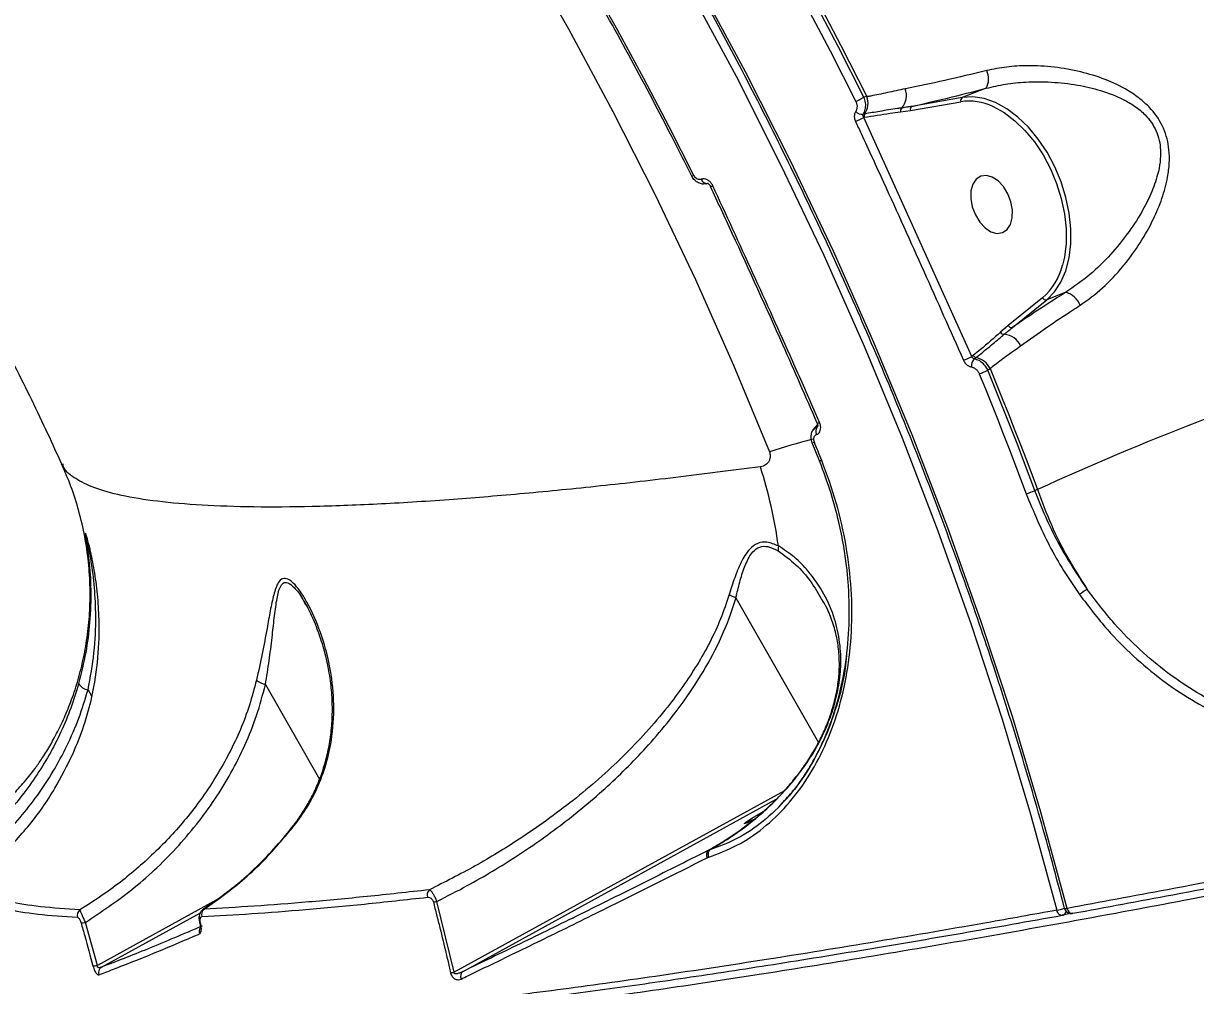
# Model space of a CAD drawing. Header units: millimetres. Extents: x -6028 to 5958, y -6064 to 4137.
# Drawn here: x 386 to 560.1, y 381.1 to 524 of the extents above; entities that cross this region are included whole.
import ezdxf

# ---------------------------------------------------------------- set-up
doc = ezdxf.new("R2010")
doc.units = ezdxf.units.MM
for name, color, linetype in [('DIKOM_ОБЪЕКТ', 7, 'Continuous'), ('DIKOM_РАЗМЕР_ЗОНА', 7, 'Continuous'), ('DIKOM_РАЗМЕР_ОБЪЕКТА', 7, 'Continuous')]:
    doc.layers.add(name, color=color, linetype=linetype)
doc.styles.add('style1', font='arial.ttf', dxfattribs={"width": 0.8})
doc.dimstyles.new('1-50', dxfattribs={"dimtxt": 300, "dimasz": 200, "dimexe": 100, "dimexo": 0, "dimgap": 100, "dimtad": 1, "dimtxsty": 'style1', "dimcen": 200, "dimclrd": 7, "dimclre": 7, "dimclrt": 7, "dimadec": 1, "dimazin": 2, "dimtfac": 1, "dimtmove": 0, "dimatfit": 2, "dimfxl": 0, "dimlwd": 25, "dimlwe": 18, "dimarcsym": 0})

# ---------------------------------------------------------------- blocks, each defined once
blk = doc.blocks.new('*D9')
at = {"layer": 'Defpoints', "color": 0, "transparency": 16777216}
for p in [(-6027.56, 1459.58), (4556.58, 1382.7), (4556.58, -5964.37)]:
    blk.add_point(p, dxfattribs=at)
at = {"layer": 'DIKOM_РАЗМЕР_ЗОНА', "color": 7, "lineweight": 18, "transparency": 16777216}
for p, q in [((-6027.56, 1459.58), (-6027.56, -6064.37)), ((4556.58, 1382.7), (4556.58, -6064.37))]:
    blk.add_line(p, q, dxfattribs=at)
at = {"layer": 'DIKOM_РАЗМЕР_ЗОНА', "color": 7, "lineweight": 25, "transparency": 16777216}
blk.add_line((-5827.56, -5964.37), (4356.58, -5964.37), dxfattribs=at)
at = {"layer": 'DIKOM_РАЗМЕР_ЗОНА', "color": 7, "transparency": 16777216}
for points in [[(-5827.56, -5931.03), (-5827.56, -5997.7), (-6027.56, -5964.37)], [(4356.58, -5931.03), (4356.58, -5997.7), (4556.58, -5964.37)]]:
    blk.add_solid(points, dxfattribs=at)
at = {"layer": 'DIKOM_РАЗМЕР_ЗОНА', "color": 7, "transparency": 16777216, "insert": (157.08, -5711.2), "char_height": 300, "attachment_point": 5, "style": 'style1'}
blk.add_mtext('10600', dxfattribs=at)
blk = doc.blocks.new('*D11')
at = {"layer": 'Defpoints', "color": 0, "transparency": 16777216}
for p in [(259.43, 2965.58), (1920.55, -3002.33), (4022.59, -3002.33)]:
    blk.add_point(p, dxfattribs=at)
at = {"layer": 'DIKOM_РАЗМЕР_ОБЪЕКТА', "color": 7, "lineweight": 18, "transparency": 16777216}
for p, q in [((259.43, 2965.58), (4122.59, 2965.58)), ((1920.55, -3002.33), (4122.59, -3002.33))]:
    blk.add_line(p, q, dxfattribs=at)
at = {"layer": 'DIKOM_РАЗМЕР_ОБЪЕКТА', "color": 7, "lineweight": 25, "transparency": 16777216}
blk.add_line((4022.59, 2765.58), (4022.59, -2802.33), dxfattribs=at)
at = {"layer": 'DIKOM_РАЗМЕР_ОБЪЕКТА', "color": 7, "transparency": 16777216}
for points in [[(3989.25, 2765.58), (4055.92, 2765.58), (4022.59, 2965.58)], [(3989.25, -2802.33), (4055.92, -2802.33), (4022.59, -3002.33)]]:
    blk.add_solid(points, dxfattribs=at)
at = {"layer": 'DIKOM_РАЗМЕР_ОБЪЕКТА', "color": 7, "transparency": 16777216, "insert": (3769.41, -24.42), "char_height": 300, "attachment_point": 5, "rotation": 90, "style": 'style1'}
blk.add_mtext('6000', dxfattribs=at)
blk = doc.blocks.new('*D12')
at = {"layer": 'Defpoints', "color": 0, "transparency": 16777216}
for p in [(3056.58, 1987.9), (-4027.97, 676.5), (3056.58, -3714.77)]:
    blk.add_point(p, dxfattribs=at)
at = {"layer": 'DIKOM_РАЗМЕР_ОБЪЕКТА', "color": 7, "lineweight": 18, "transparency": 16777216}
for p, q in [((3056.58, 1987.9), (3056.58, -3814.77)), ((-4027.97, 676.5), (-4027.97, -3814.77))]:
    blk.add_line(p, q, dxfattribs=at)
at = {"layer": 'DIKOM_РАЗМЕР_ОБЪЕКТА', "color": 7, "lineweight": 25, "transparency": 16777216}
blk.add_line((-3827.97, -3714.77), (2856.58, -3714.77), dxfattribs=at)
at = {"layer": 'DIKOM_РАЗМЕР_ОБЪЕКТА', "color": 7, "transparency": 16777216}
for points in [[(-3827.97, -3681.44), (-3827.97, -3748.11), (-4027.97, -3714.77)], [(2856.58, -3681.44), (2856.58, -3748.11), (3056.58, -3714.77)]]:
    blk.add_solid(points, dxfattribs=at)
at = {"layer": 'DIKOM_РАЗМЕР_ОБЪЕКТА', "color": 7, "transparency": 16777216, "insert": (20, -3461.6), "char_height": 300, "attachment_point": 5, "style": 'style1'}
blk.add_mtext('7100', dxfattribs=at)

msp = doc.modelspace()

# ---------------------------------------------------------------- linework, layer by layer
at = {"layer": 'DIKOM_ОБЪЕКТ', "color": 7, "linetype": 'Continuous', "lineweight": 15}
for p, q in [((529.011, 514.412), (525.45, 513.019)), ((511.275, 513.158), (510.845, 513.081)), ((517.744, 511.101), (525.233, 512.401)), ((525.45, 513.019), (517.961, 511.719)), ((510.976, 510.591), (510.722, 510.547)), ((516.288, 510.892), (517.744, 511.101)), ((510.829, 510.079), (510.909, 510.093)), ((526.889, 474.544), (510.829, 510.079)), ((485.265, 501.347), (485.264, 501.349)), ((486.69, 500.883), (486.671, 500.875)), ((487.68, 500.258), (487.296, 500.179)), ((487.562, 500.261), (487.581, 500.269)), ((487.581, 500.269), (487.607, 500.275)), ((488.052, 499.828), (488.05, 499.83)), ((540.841, 484.1), (537.987, 482.984)), ((537.389, 483.276), (532.288, 479.136)), ((532.885, 478.844), (537.987, 482.984)), ((532.288, 479.136), (531.14, 478.15)), ((527.074, 474.694), (526.889, 474.544)), ((529.248, 472.489), (529.587, 472.763)), ((503.357, 463.716), (503.994, 464.44)), ((503.892, 464.082), (503.961, 464.166)), ((503.911, 464.089), (503.892, 464.082)), ((503.982, 464.155), (503.911, 464.089)), ((503.936, 464.634), (503.935, 464.635)), ((504.233, 459.034), (503.147, 461.726)), ((503.795, 462.937), (503.814, 462.944)), ((536.62, 454.774), (536.231, 454.625)), ((427.529, 438.341), (427.893, 437.666)), ((491.825, 438.699), (504.101, 417.198)), ((504.553, 438.412), (504.658, 438.24)), ((395.574, 425.02), (396.137, 424.033)), ((421.923, 425.805), (429.962, 411.724)), ((499.445, 410.413), (500.315, 411.433)), ((499.029, 410.011), (449.963, 383.031)), ((499.445, 410.413), (499.421, 410.444)), ((451.283, 383.158), (497.819, 408.748)), ((498.197, 407.586), (498.815, 408.292)), ((487.768, 401.176), (487.739, 401.16)), ((488.222, 401.437), (487.768, 401.176)), ((487.96, 401.221), (487.768, 401.176)), ((487.538, 400.03), (487.567, 400.045)), ((487.567, 400.045), (487.788, 400.138)), ((414.747, 393.835), (396.953, 384.05)), ((412.7, 392.434), (415.171, 394.125)), ((412.814, 392.424), (415.196, 394.083)), ((449.963, 383.031), (447.397, 393.552)), ((397.591, 383.804), (412.276, 391.878)), ((412.814, 392.424), (412.727, 392.394)), ((396.953, 384.05), (395.184, 390.444)), ((412.205, 390.29), (412.204, 390.294)), ((541.823, 391.796), (540.281, 391.515)), ((541.791, 391.771), (541.859, 391.79))]:
    msp.add_line(p, q, dxfattribs=at)
at = {"layer": 'DIKOM_ОБЪЕКТ', "color": 7, "linetype": 'Continuous', "lineweight": 15, "flags": 128}
for points in [[(541.027, 392.531), (537.14, 406.826), (532.89, 421.022), (528.279, 435.11), (523.312, 449.08), (517.99, 462.925), (512.318, 476.634), (506.298, 490.199), (499.936, 503.611), (493.235, 516.86), (486.2, 529.939), (478.835, 542.839), (471.145, 555.551), (463.135, 568.066), (454.81, 580.378), (446.176, 592.477), (437.239, 604.356), (428.004, 616.007), (418.477, 627.423), (408.665, 638.595), (398.574, 649.517), (388.211, 660.181)], [(387.125, 659.095), (397.457, 648.463), (407.518, 637.574), (417.3, 626.435), (426.798, 615.054), (436.005, 603.438), (444.916, 591.595), (453.524, 579.532), (461.823, 567.257), (469.809, 554.779), (477.476, 542.105), (484.819, 529.245), (491.833, 516.205), (498.514, 502.995), (504.857, 489.624), (510.858, 476.1), (516.514, 462.432), (521.819, 448.629), (526.772, 434.7), (531.369, 420.655), (535.606, 406.502), (539.481, 392.25)], [(421.027, 593.088), (429.401, 581.934), (437.493, 570.576), (445.296, 559.02), (452.807, 547.275), (460.02, 535.347), (466.93, 523.244), (473.533, 510.974), (479.825, 498.545), (485.802, 485.966), (491.459, 473.243), (496.794, 460.386)], [(510.845, 513.081), (507.016, 520.625), (503.08, 528.116), (499.04, 535.552), (494.895, 542.931), (490.647, 550.253), (486.296, 557.514), (481.843, 564.715), (477.289, 571.853)], [(477.55, 572.226), (482.129, 565.053), (486.605, 557.816), (490.979, 550.519), (495.249, 543.161), (499.414, 535.744), (503.475, 528.27), (507.429, 520.741), (511.275, 513.158)], [(476.136, 571.1), (480.68, 563.978), (485.123, 556.793), (489.465, 549.547), (493.703, 542.243), (497.839, 534.88), (501.871, 527.461), (505.797, 519.986), (509.618, 512.459)], [(485.58, 501.46), (481.916, 508.688), (478.15, 515.864), (474.281, 522.987), (470.312, 530.054), (466.242, 537.066), (462.073, 544.021), (457.806, 550.916), (453.441, 557.75)], [(537.987, 482.984), (539.132, 484.139), (540.081, 485.583), (540.814, 487.283), (541.313, 489.202), (541.568, 491.299), (541.573, 493.526), (541.329, 495.836), (540.84, 498.178), (540.118, 500.501), (539.178, 502.753), (538.04, 504.886), (536.731, 506.853), (535.277, 508.61), (533.712, 510.119), (532.069, 511.348), (530.385, 512.269), (528.696, 512.862), (527.039, 513.113), (525.45, 513.019)], [(530.012, 511.676), (530.018, 511.674), (531.651, 510.781), (533.244, 509.59), (534.762, 508.126), (536.171, 506.422), (537.441, 504.515), (538.544, 502.447), (539.456, 500.263), (540.156, 498.011), (540.63, 495.739), (540.867, 493.499), (540.862, 491.339), (540.614, 489.306), (540.344, 488.137)], [(527.389, 495.585), (528.041, 494.515), (528.837, 493.659), (529.71, 493.086), (530.592, 492.842), (531.411, 492.947), (532.1, 493.393), (532.603, 494.143), (532.88, 495.137), (532.908, 496.295), (532.685, 497.521), (532.229, 498.718), (531.577, 499.788), (530.782, 500.644), (529.908, 501.218), (529.026, 501.462), (528.207, 501.357), (527.518, 500.911), (527.015, 500.16), (526.738, 499.166), (526.71, 498.009), (526.933, 496.782), (527.389, 495.585)], [(527.98, 471.958), (528.882, 469.742), (529.775, 467.522), (530.66, 465.299), (531.535, 463.072), (532.402, 460.842), (533.259, 458.609), (534.108, 456.373), (534.948, 454.133)], [(536.231, 454.625), (535.39, 456.869), (534.539, 459.111), (533.68, 461.349), (532.811, 463.584), (531.934, 465.816), (531.047, 468.044), (530.152, 470.268), (529.248, 472.489)], [(529.587, 472.763), (530.497, 470.526), (531.399, 468.286), (532.292, 466.043), (533.176, 463.796), (534.05, 461.546), (534.916, 459.292), (535.772, 457.035), (536.62, 454.774)], [(504.565, 459.111), (504.43, 459.448), (504.294, 459.785), (504.159, 460.122), (504.023, 460.459), (503.887, 460.795), (503.751, 461.132), (503.615, 461.469), (503.478, 461.805)], [(426.513, 405.215), (426.435, 405.286), (426.428, 405.298)], [(415.196, 394.083), (415.164, 394.133), (415.164, 394.133)], [(540.248, 391.49), (540.197, 391.485), (540.073, 391.498), (539.948, 391.548), (539.829, 391.634), (539.718, 391.752), (539.621, 391.898), (539.541, 392.067), (539.481, 392.25)], [(541.027, 392.531), (541.086, 392.348), (541.166, 392.179), (541.263, 392.033), (541.373, 391.915), (541.492, 391.829), (541.616, 391.778), (541.74, 391.765), (541.791, 391.771)], [(412.3, 390.247), (412.224, 390.268), (412.205, 390.29)]]:
    msp.add_lwpolyline(points, dxfattribs=at)
at = {"layer": 'DIKOM_ОБЪЕКТ', "color": 7, "linetype": 'Continuous', "lineweight": 15}
for centre, radius, start, end in [((526.368, 515.811), 2.99, 332.11027, 24.16692), ((514.398, 513.32), 2.761, 318.26163, 21.3208), ((503.608, 525.834), 14.663, 294.19414, 299.57215), ((508.542, 512.176), 2.904, 326.92998, 19.75962), ((525.695, 512.586), 0.498, 119.4531, 201.74099), ((526.44, 504.241), 8.249, 64.33997, 98.41158), ((510.586, 511.901), 1.361, 224.25731, 275.71256), ((511.457, 510.273), 0.577, 146.51737, 198.13556), ((516.798, 511.064), 0.538, 129.11768, 198.64934), ((518.206, 511.286), 0.498, 119.45791, 201.73628), ((505.52, 519.66), 10.953, 291.77416, 298.99051), ((485.079, 502.365), 1.034, 280.3882, 299.01433), ((487.516, 501.147), 0.887, 197.85092, 272.98008), ((487.535, 501.155), 0.887, 197.84646, 272.97891), ((488.034, 500.521), 0.693, 271.52217, 300.11921), ((531.06, 490.451), 9.568, 311.41617, 345.99999), ((539.857, 480.916), 3.333, 21.71513, 72.82684), ((537.865, 483.491), 0.522, 204.33383, 283.48909), ((532.763, 479.351), 0.522, 204.33383, 283.48909), ((531.64, 478.408), 0.563, 207.32054, 274.29687), ((531.412, 474.893), 2.966, 24.29693, 84.77428), ((519.709, 488.904), 16.055, 291.64392, 296.56493), ((528.312, 473.108), 1.52, 135.55526, 184.42405), ((527.604, 474.97), 0.598, 207.51647, 258.77923), ((526.891, 471.442), 3.002, 26.09817, 78.54011), ((523.973, 483.294), 12.023, 289.46286, 296.01935), ((719.663, 53.62), 440.941, 107.79668, 114.5269), ((504.707, 463.436), 1.04, 141.63995, 208.68703), ((504.726, 463.444), 1.04, 141.64226, 208.6889), ((503.785, 465.663), 1.041, 278.37537, 297.24062), ((538.109, 330.317), 136.472, 104.82937, 107.62186), ((503.133, 462.513), 0.788, 271.02397, 295.98046), ((431.48, 437.411), 67.243, 7.66682, 17.95006), ((531.602, 464.79), 11.17, 287.42839, 294.4847), ((500.211, 445.948), 2.134, 168.25205, 188.09509), ((546.831, 434.579), 6.052, 117.75866, 130.82286), ((395.824, 426.937), 1.933, 211.03843, 262.5795), ((422.652, 429.042), 3.319, 231.48247, 257.29487), ((488.321, 400.473), 0.9, 130.29913, 209.50524), ((488.326, 400.493), 0.882, 129.28874, 210.57031), ((447.012, 394.5), 1.074, 133.11717, 197.3436), ((446.591, 397.088), 3.627, 274.34933, 282.83722), ((394.979, 391.501), 1.028, 128.21852, 196.73322), ((413.484, 391.622), 1.045, 129.86421, 196.88857), ((537.642, 401.881), 9.805, 280.80987, 287.80235), ((540.134, 392.212), 0.733, 293.31823, 350.95996), ((540.782, 393.266), 0.775, 259.65402, 288.38291), ((541.611, 392.755), 1, 194.48367, 209.7244), ((541.611, 392.755), 1, 209.7244, 280.32276), ((394.502, 392.773), 2.427, 270.7064, 286.32726), ((540.07, 392.474), 1, 280.28292, 290.77943), ((413.065, 389.07), 1.007, 145.21032, 199.93069), ((396.331, 386.312), 2.345, 269.13284, 285.35993), ((398.106, 382.962), 0.986, 121.42939, 198.12771), ((451.826, 382.409), 0.925, 125.94894, 204.26396), ((449.289, 386.41), 3.445, 272.30172, 281.29219)]:
    msp.add_arc(centre, radius, start, end, dxfattribs=at)
at = {"layer": 'DIKOM_ОБЪЕКТ', "color": 7, "linetype": 'Continuous', "lineweight": 15, "extrusion": (0, 0, -1)}
for start_param, end_param in [(4.3370058, 4.4092043), (0.1622696, 1.2818337), (5.4840468, 6.4454549)]:
    msp.add_ellipse((497.145, 407.431), major_axis=(-4.053, -2.311), ratio=0.0448075, start_param=start_param, end_param=end_param, dxfattribs=at)
at = {"layer": 'DIKOM_ОБЪЕКТ', "color": 7, "linetype": 'Continuous', "lineweight": 15}
for points, knots in [([(540.643, 392.504), (540.044, 394.791), (538.304, 401.426), (535.192, 412.35), (531.212, 425.245), (526.929, 438.046), (522.351, 450.749), (517.479, 463.347), (512.317, 475.831), (506.866, 488.197), (501.131, 500.436), (495.113, 512.542), (488.817, 524.509), (482.246, 536.33), (475.403, 547.999), (468.292, 559.51), (460.917, 570.855), (453.282, 582.029), (445.391, 593.026), (437.248, 603.84), (428.858, 614.465), (420.226, 624.895), (411.356, 635.125), (402.251, 645.146), (394.424, 653.391), (389.603, 658.263), (387.957, 659.927)], [0, 0, 0, 0, 0.0228182, 0.0662122, 0.1096067, 0.1530013, 0.1963957, 0.2397902, 0.2831846, 0.326579, 0.3699734, 0.4133677, 0.4567621, 0.5001564, 0.5435506, 0.586945, 0.6303392, 0.6737334, 0.7171277, 0.7605218, 0.803916, 0.8473102, 0.8907044, 0.9340986, 0.9774927, 1, 1, 1, 1]), ([(1190.276, 583.54), (1189.66, 582.965), (1188.001, 581.416), (1184.276, 578.646), (1178.811, 575.171), (1172.063, 571.382), (1164.024, 567.285), (1154.684, 562.885), (1144.25, 558.278), (1132.785, 553.487), (1120.37, 548.535), (1106.804, 543.342), (1092.084, 537.915), (1076.234, 532.268), (1059.604, 526.525), (1042.269, 520.708), (1024.318, 514.841), (1005.459, 508.828), (985.719, 502.683), (965.147, 496.426), (944.441, 490.267), (923.706, 484.228), (903.037, 478.327), (881.849, 472.395), (860.189, 466.45), (838.119, 460.511), (815.819, 454.628), (793.355, 448.821), (770.794, 443.109), (748.064, 437.473), (725.239, 431.938), (702.396, 426.525), (680.039, 421.354), (658.233, 416.436), (637.029, 411.779), (616.084, 407.306), (595.479, 403.039), (575.312, 399.006), (557.127, 395.496), (545.964, 393.44), (541.027, 392.531)], [0, 0, 0, 0, 0.0156514, 0.0421675, 0.0687038, 0.0952199, 0.1225058, 0.1498145, 0.1771004, 0.2036165, 0.2301531, 0.2566691, 0.2839551, 0.3112635, 0.3385498, 0.3650657, 0.391602, 0.4181181, 0.4454042, 0.4727126, 0.4999987, 0.52556, 0.5511396, 0.5767009, 0.6029495, 0.629218, 0.6554667, 0.6819827, 0.7085192, 0.7350352, 0.7623215, 0.7896299, 0.8169161, 0.8434322, 0.8699686, 0.8964847, 0.9237709, 0.9510795, 0.9783657, 1, 1, 1, 1]), ([(445.28, 376.014), (447.721, 376.282), (454.298, 377.004), (465.869, 378.453), (480.197, 380.437), (495.628, 382.764), (512.135, 385.436), (529.693, 388.454), (547.912, 391.75), (566.715, 395.306), (586.012, 399.1), (606.118, 403.193), (626.997, 407.583), (648.594, 412.263), (670.433, 417.13), (692.432, 422.161), (714.511, 427.334), (737.029, 432.731), (759.925, 438.345), (783.126, 444.16), (805.851, 449.979), (828.029, 455.775), (849.602, 461.523), (871.189, 467.388), (892.721, 473.355), (914.126, 479.406), (935.222, 485.491), (955.936, 491.593), (976.204, 497.691), (996.083, 503.807), (1015.487, 509.918), (1034.335, 516.003), (1052.213, 521.928), (1069.081, 527.676), (1084.924, 533.236), (1100, 538.697), (1114.227, 544.037), (1127.508, 549.229), (1138.916, 553.88), (1145.47, 556.711), (1148.369, 557.963)], [0, 0, 0, 0, 0.0156514, 0.0421677, 0.0687038, 0.0952198, 0.1225063, 0.1498144, 0.1771006, 0.2036165, 0.2301531, 0.256669, 0.2839553, 0.3112636, 0.3385498, 0.3650657, 0.3916021, 0.4181181, 0.4454043, 0.4727127, 0.4999989, 0.5255601, 0.5511397, 0.5767009, 0.6029496, 0.629218, 0.6554668, 0.6819828, 0.7085191, 0.7350353, 0.7623214, 0.7896301, 0.8169162, 0.8434321, 0.8699687, 0.8964848, 0.9237712, 0.9510795, 0.9783656, 1, 1, 1, 1]), ([(485.263, 501.349), (484.213, 503.437), (481.167, 509.498), (475.911, 519.424), (469.408, 531.075), (462.627, 542.569), (457.159, 551.381), (453.948, 556.357), (453.15, 557.594)], [0, 0, 0, 0, 0.1082667, 0.3141626, 0.520061, 0.72596, 0.9318588, 1, 1, 1, 1]), ([(541.859, 391.79), (546.784, 392.696), (557.818, 394.728), (575.759, 398.191), (595.589, 402.156), (616.063, 406.391), (637.069, 410.871), (658.511, 415.576), (680.329, 420.494), (702.491, 425.621), (724.955, 430.943), (747.648, 436.442), (770.463, 442.094), (793.296, 447.871), (815.794, 453.684), (837.921, 459.521), (859.65, 465.368), (881.198, 471.28), (902.473, 477.231), (923.382, 483.196), (944.123, 489.235), (964.636, 495.336), (984.871, 501.491), (1004.518, 507.602), (1023.484, 513.643), (1041.68, 519.585), (1059.043, 525.408), (1075.525, 531.1), (1091.12, 536.655), (1105.779, 542.055), (1119.458, 547.28), (1132.018, 552.291), (1141.219, 556.105), (1145.926, 558.183), (1147.191, 558.741)], [0, 0, 0, 0, 0.0259803, 0.0582076, 0.0905364, 0.1229169, 0.1552971, 0.187626, 0.219853, 0.2520802, 0.2844089, 0.3167894, 0.3491698, 0.3814985, 0.4137257, 0.4447649, 0.475895, 0.5070713, 0.5382474, 0.5693774, 0.6004167, 0.6326438, 0.6649724, 0.6973528, 0.7297333, 0.762062, 0.794289, 0.8265159, 0.8588444, 0.8912248, 0.9236051, 0.955934, 0.9881612, 1, 1, 1, 1]), ([(391.665, 458.528), (390.986, 460.036), (388.778, 464.939), (384.748, 473.111), (379.59, 483.035), (374.149, 492.812), (368.455, 502.447), (362.484, 511.915), (357.749, 519.109), (354.923, 523.088), (354.259, 524.023)], [0, 0, 0, 0, 0.0659111, 0.2142231, 0.3624455, 0.5105849, 0.6586483, 0.8066422, 0.9545738, 1, 1, 1, 1]), ([(542.953, 482.149), (544.092, 482.971), (546.371, 484.615), (548.446, 486.87), (550.297, 489.13), (551.943, 491.413), (553.804, 494.737), (555.18, 498.011), (555.94, 500.794), (556.245, 503.235), (556.211, 505.7), (555.504, 508.555), (553.842, 511.068), (551.928, 512.841), (549.65, 514.393), (546.684, 515.798), (542.98, 516.928), (539.094, 517.624), (535.396, 517.819), (532.03, 517.64), (530.074, 517.237), (529.096, 517.035)], [0, 0, 0, 0, 0.0726906, 0.1455231, 0.1511317, 0.2173299, 0.2835405, 0.3377162, 0.3918163, 0.4254872, 0.45911, 0.5134517, 0.5679361, 0.6044947, 0.6411208, 0.7029629, 0.7649108, 0.8309026, 0.8968707, 0.9484527, 1, 1, 1, 1]), ([(529.096, 517.035), (526.987, 516.527), (522.708, 515.495), (518.834, 514.687), (516.981, 514.325), (516.97, 514.323)], [0, 0, 0, 0, 0.4913967, 0.9970647, 1, 1, 1, 1]), ([(516.97, 514.323), (516.071, 514.131), (514.267, 513.744), (512.437, 513.347), (511.466, 513.189), (511.275, 513.158)], [0, 0, 0, 0, 0.4438777, 0.8910818, 1, 1, 1, 1]), ([(517.961, 511.719), (519.685, 512.113), (523.171, 512.908), (527.05, 513.907), (529.011, 514.412)], [0, 0, 0, 0, 0.4947617, 1, 1, 1, 1]), ([(529.011, 514.412), (529.956, 514.632), (531.863, 515.076), (535.119, 515.386), (538.712, 515.385), (542.454, 514.964), (546.04, 514.14), (548.889, 513.059), (551.092, 511.782), (552.892, 510.314), (554.439, 508.122), (554.975, 505.584), (554.867, 503.401), (554.426, 501.206), (553.513, 498.691), (551.991, 495.726), (549.991, 492.69), (547.422, 489.564), (544.398, 486.544), (542.039, 484.924), (540.841, 484.1)], [0, 0, 0, 0, 0.0524363, 0.10574, 0.1727012, 0.2408623, 0.3023197, 0.3650159, 0.3998071, 0.4354578, 0.4861122, 0.5366965, 0.5686837, 0.6014863, 0.6550933, 0.7097867, 0.7769004, 0.8451749, 0.9213074, 1, 1, 1, 1]), ([(509.618, 512.459), (509.683, 512.297), (509.815, 511.972), (509.826, 511.472), (509.728, 511.136), (509.632, 510.984), (509.612, 510.951)], [0, 0, 0, 0, 0.3077232, 0.6159252, 0.9190503, 1, 1, 1, 1]), ([(510.722, 510.547), (510.757, 510.601), (510.922, 510.856), (511.105, 511.417), (511.125, 512.259), (510.938, 512.808), (510.845, 513.081)], [0, 0, 0, 0, 0.081349, 0.3857628, 0.6937176, 1, 1, 1, 1]), ([(509.612, 510.951), (509.599, 510.931), (509.509, 510.792), (509.404, 510.478), (509.4, 509.979), (509.522, 509.652), (509.583, 509.488)], [0, 0, 0, 0, 0.0524232, 0.3650535, 0.6827394, 1, 1, 1, 1]), ([(510.829, 510.079), (510.792, 510.13), (510.721, 510.231), (510.68, 510.389), (510.694, 510.494), (510.718, 510.541), (510.722, 510.547)], [0, 0, 0, 0, 0.3345141, 0.6548814, 0.9518569, 1, 1, 1, 1]), ([(510.909, 510.093), (512.174, 510.302), (513.959, 510.598), (515.763, 510.826), (516.288, 510.892)], [0, 0, 0, 0, 0.7088324, 1, 1, 1, 1]), ([(516.459, 511.481), (516.238, 511.45), (515.135, 511.293), (513.297, 510.991), (511.713, 510.718), (510.976, 510.591)], [0, 0, 0, 0, 0.117883, 0.5894778, 1, 1, 1, 1]), ([(517.961, 511.719), (517.741, 511.68), (517.241, 511.592), (516.739, 511.521), (516.459, 511.481)], [0, 0, 0, 0, 0.4404139, 1, 1, 1, 1]), ([(509.583, 509.488), (509.863, 508.885), (511.26, 505.869), (516.689, 494.077), (521.701, 482.813), (525.63, 473.981)], [0, 0, 0, 0, 0.0512252, 0.256127, 1, 1, 1, 1]), ([(487.418, 500.242), (487.279, 500.208), (486.943, 500.124), (486.377, 500.258), (485.819, 500.594), (485.432, 500.992), (485.315, 501.284), (485.285, 501.358)], [0, 0, 0, 0, 0.1664001, 0.4024557, 0.6492939, 0.9110618, 1, 1, 1, 1]), ([(486.671, 500.875), (486.659, 500.871), (486.57, 500.838), (486.384, 500.819), (486.146, 500.886), (485.921, 501.021), (485.727, 501.204), (485.626, 501.381), (485.58, 501.46)], [0, 0, 0, 0, 0.0339636, 0.2523033, 0.4704645, 0.5979115, 0.8193137, 1, 1, 1, 1]), ([(488.381, 499.921), (488.297, 500.073), (488.128, 500.376), (487.749, 500.719), (487.333, 500.923), (486.965, 500.966), (486.767, 500.906), (486.69, 500.883)], [0, 0, 0, 0, 0.2182746, 0.4367968, 0.6530469, 0.8658486, 1, 1, 1, 1]), ([(487.292, 500.214), (487.358, 500.216), (487.452, 500.218), (487.537, 500.251), (487.562, 500.261)], [0, 0, 0, 0, 0.6990633, 1, 1, 1, 1]), ([(488.047, 499.83), (488.041, 499.845), (488.01, 499.921), (487.921, 500.048), (487.793, 500.18), (487.675, 500.255), (487.604, 500.277), (487.601, 500.277), (487.6, 500.276)], [0, 0, 0, 0, 0.0509786, 0.2514024, 0.447636, 0.6415849, 0.8358355, 1, 1, 1, 1]), ([(503.913, 464.624), (502.214, 468.505), (498.079, 477.949), (492.773, 489.677), (489.115, 497.492), (488.027, 499.817)], [0, 0, 0, 0, 0.3288764, 0.8003476, 1, 1, 1, 1]), ([(504.261, 464.738), (503.994, 465.348), (502.658, 468.398), (497.458, 480.176), (492.364, 491.257), (488.381, 499.921)], [0, 0, 0, 0, 0.0517104, 0.2585533, 1, 1, 1, 1]), ([(540.841, 484.1), (539.073, 482.973), (536.266, 481.183), (533.798, 479.476), (532.885, 478.844)], [0, 0, 0, 0, 0.6298993, 1, 1, 1, 1]), ([(526.757, 337.614), (531.409, 338.316), (540.715, 339.72), (555.702, 342.178), (571.534, 344.911), (588.272, 347.947), (605.859, 351.276), (623.911, 354.826), (642.355, 358.578), (661.111, 362.512), (680.485, 366.69), (700.434, 371.109), (720.902, 375.758), (741.443, 380.536), (761.986, 385.422), (782.461, 390.396), (803.195, 395.537), (824.127, 400.832), (845.187, 406.267), (865.925, 411.725), (886.276, 417.185), (906.189, 422.628), (925.975, 428.14), (945.559, 433.702), (964.867, 439.296), (983.493, 444.803), (1001.387, 450.205), (1018.52, 455.488), (1035.153, 460.731), (1051.207, 465.913), (1066.616, 471.015), (1080.016, 475.577), (1091.648, 479.637), (1098.221, 482.003), (1101.51, 483.187)], [0, 0, 0, 0, 0.0311784, 0.0623808, 0.093559, 0.125644, 0.1577551, 0.1898399, 0.22102, 0.2522243, 0.2834046, 0.3154897, 0.3476009, 0.379686, 0.4108889, 0.4421159, 0.4733188, 0.5054256, 0.5375585, 0.5696654, 0.6009196, 0.6321979, 0.6634523, 0.6956102, 0.727794, 0.7599522, 0.7912843, 0.8226406, 0.8539732, 0.8862092, 0.9184713, 0.9507072, 0.9753309, 1, 1, 1, 1]), ([(534.115, 476.114), (535.414, 477.049), (537.814, 478.776), (540.904, 480.831), (542.581, 481.91), (542.953, 482.149)], [0, 0, 0, 0, 0.4786874, 0.8843774, 1, 1, 1, 1]), ([(531.14, 478.15), (530.152, 477.286), (528.81, 476.112), (527.437, 474.991), (527.074, 474.694)], [0, 0, 0, 0, 0.7353256, 1, 1, 1, 1]), ([(527.487, 474.384), (527.656, 474.521), (528.501, 475.207), (529.898, 476.341), (531.135, 477.385), (531.682, 477.847)], [0, 0, 0, 0, 0.1222809, 0.6114355, 1, 1, 1, 1]), ([(531.682, 477.847), (531.854, 477.995), (532.25, 478.333), (532.656, 478.66), (532.885, 478.844)], [0, 0, 0, 0, 0.4353221, 1, 1, 1, 1]), ([(529.587, 472.763), (529.744, 472.891), (531.076, 473.978), (532.691, 475.113), (534.115, 476.114)], [0, 0, 0, 0, 0.1178266, 1, 1, 1, 1]), ([(525.63, 473.981), (525.653, 473.932), (525.748, 473.732), (525.984, 473.417), (526.369, 473.108), (526.654, 473.03), (526.796, 472.991)], [0, 0, 0, 0, 0.0963835, 0.3985459, 0.6990397, 1, 1, 1, 1]), ([(527.226, 474.172), (527.181, 474.187), (527.089, 474.218), (526.977, 474.335), (526.915, 474.451), (526.894, 474.526), (526.889, 474.544)], [0, 0, 0, 0, 0.2928416, 0.5923519, 0.9006247, 1, 1, 1, 1]), ([(527.226, 474.172), (527.248, 474.19), (527.335, 474.261), (527.422, 474.331), (527.487, 474.384)], [0, 0, 0, 0, 0.2498228, 1, 1, 1, 1]), ([(529.248, 472.489), (529.197, 472.592), (529.024, 472.945), (528.599, 473.479), (527.943, 473.98), (527.465, 474.108), (527.226, 474.172)], [0, 0, 0, 0, 0.1209532, 0.4144566, 0.7069432, 1, 1, 1, 1]), ([(526.796, 472.991), (526.939, 472.951), (527.223, 472.873), (527.609, 472.565), (527.854, 472.238), (527.951, 472.021), (527.98, 471.958)], [0, 0, 0, 0, 0.2927237, 0.5851412, 0.8788452, 1, 1, 1, 1]), ([(503.158, 461.729), (503.08, 461.968), (502.929, 462.432), (503.037, 463.112), (503.22, 463.565), (503.404, 463.716), (503.427, 463.736)], [0, 0, 0, 0, 0.3387781, 0.6587698, 0.9562305, 1, 1, 1, 1]), ([(503.892, 464.082), (503.737, 464.01), (503.537, 463.918), (503.422, 463.73), (503.396, 463.688)], [0, 0, 0, 0, 0.77387872, 1, 1, 1, 1]), ([(503.814, 462.944), (503.885, 462.978), (504.071, 463.067), (504.296, 463.34), (504.431, 463.758), (504.433, 464.25), (504.318, 464.575), (504.261, 464.738)], [0, 0, 0, 0, 0.1342379, 0.3469704, 0.5631985, 0.7817341, 1, 1, 1, 1]), ([(503.998, 464.149), (503.992, 464.141), (503.967, 464.109), (503.934, 464.098), (503.911, 464.089)], [0, 0, 0, 0, 0.265671, 1, 1, 1, 1]), ([(503.993, 464.14), (503.993, 464.14), (503.994, 464.14), (504.018, 464.226), (504.014, 464.373), (503.984, 464.522), (503.944, 464.607), (503.931, 464.634)], [0, 0, 0, 0, 0.2101221, 0.4352892, 0.6721618, 0.8969111, 1, 1, 1, 1]), ([(503.478, 461.805), (503.477, 461.807), (503.436, 461.909), (503.38, 462.123), (503.385, 462.391), (503.454, 462.629), (503.579, 462.826), (503.725, 462.901), (503.795, 462.937)], [0, 0, 0, 0, 0.0043506, 0.2198196, 0.4355535, 0.5682841, 0.7939297, 1, 1, 1, 1]), ([(496.794, 460.386), (496.826, 460.29), (496.892, 460.088), (496.919, 459.694), (496.846, 459.26), (496.586, 458.712), (496.221, 458.394), (495.795, 458.201), (495.587, 458.161), (495.45, 458.134)], [0, 0, 0, 0, 0.0767473, 0.1605223, 0.3174115, 0.466081, 0.7624355, 0.8427833, 1, 1, 1, 1]), ([(383.347, 408.525), (383.341, 408.52), (383.314, 408.499), (383.475, 408.629), (383.822, 408.932), (384.343, 409.419), (385.044, 410.125), (385.837, 410.989), (386.732, 412.052), (387.681, 413.282), (388.73, 414.775), (389.861, 416.574), (391.045, 418.721), (392.201, 421.157), (393.282, 423.883), (394.24, 426.889), (395.025, 430.155), (395.588, 433.646), (395.886, 437.315), (395.887, 441.1), (395.57, 444.936), (394.935, 448.759), (393.978, 452.501), (392.884, 455.777), (392.002, 457.723), (391.641, 458.518)], [0, 0, 0, 0, 0.0187115, 0.073572, 0.1254071, 0.1744668, 0.2210429, 0.2710503, 0.3141505, 0.3559296, 0.3965741, 0.440854, 0.484501, 0.5278263, 0.5711749, 0.6147046, 0.6585774, 0.7028346, 0.7474037, 0.7921382, 0.8368618, 0.8814172, 0.925689, 0.9696022, 1, 1, 1, 1]), ([(495.45, 458.134), (491.207, 457.593), (482.722, 456.509), (470.829, 455.18), (459.584, 454.073), (448.714, 453.185), (438.371, 452.545), (428.699, 452.189), (419.983, 452.134), (412.303, 452.392), (405.714, 452.967), (400.434, 453.835), (396.385, 454.967), (393.6, 456.358), (392.069, 457.57), (391.86, 458.401), (391.812, 458.594)], [0, 0, 0, 0, 0.0694844, 0.1389707, 0.2091464, 0.2793243, 0.356902, 0.4345406, 0.5121192, 0.5919846, 0.6719157, 0.7517789, 0.8269176, 0.9021121, 0.9772493, 1, 1, 1, 1]), ([(487.788, 400.138), (489.204, 400.668), (492.035, 401.727), (495.929, 404.366), (499.464, 407.723), (502.548, 411.811), (505.113, 416.538), (507.091, 421.817), (508.434, 427.549), (509.098, 433.634), (509.06, 439.949), (508.295, 446.374), (506.866, 452.822), (505.332, 457.013), (504.565, 459.111)], [0, 0, 0, 0, 0.0836218, 0.1671654, 0.2504177, 0.3338549, 0.417305, 0.5004891, 0.5837403, 0.6671387, 0.7504578, 0.8333967, 0.9166283, 1, 1, 1, 1]), ([(498.815, 408.292), (499.424, 408.957), (500.727, 410.378), (502.37, 412.778), (503.736, 415.132), (504.768, 417.262), (506.004, 420.218), (507.3, 424.32), (508.328, 429.757), (508.753, 435.371), (508.618, 439.977), (508.252, 443.631), (507.825, 446.567), (507.096, 450.155), (505.962, 454.415), (504.84, 457.417), (504.237, 459.03)], [0, 0, 0, 0, 0.0628185, 0.1341358, 0.1913965, 0.2365635, 0.2794518, 0.3844475, 0.4868798, 0.5888215, 0.6885221, 0.7286638, 0.7787711, 0.8405147, 0.9143402, 1, 1, 1, 1]), ([(504.565, 459.111), (504.492, 459.088), (504.347, 459.042), (504.242, 459.021), (504.245, 459.034), (504.246, 459.039)], [0, 0, 0, 0, 0.40012271, 0.80025426, 1, 1, 1, 1]), ([(544.012, 439.935), (542.511, 442.219), (540.238, 445.679), (537.79, 450.694), (536.751, 453.314), (536.231, 454.625)], [0, 0, 0, 0, 0.4928074, 0.7464048, 1, 1, 1, 1]), ([(536.62, 454.774), (537.279, 453.004), (538.576, 449.523), (541.065, 444.539), (543.026, 441.476), (544.012, 439.935)], [0, 0, 0, 0, 0.3395437, 0.6677602, 1, 1, 1, 1]), ([(534.948, 454.133), (536.019, 451.548), (537.643, 447.632), (540.461, 442.701), (542.07, 440.34), (542.875, 439.159)], [0, 0, 0, 0, 0.4927608, 0.7463796, 1, 1, 1, 1]), ([(393.346, 415.545), (393.917, 416.927), (395.059, 419.693), (396.34, 424.508), (397.141, 429.826), (397.29, 434.91), (397.002, 439.254), (396.514, 442.841), (395.959, 445.604), (395.468, 447.506), (395.314, 447.958), (395.248, 448.152)], [0, 0, 0, 0, 0.11479054, 0.22977581, 0.38823269, 0.54692209, 0.65749255, 0.76824466, 0.87805777, 0.94751716, 1, 1, 1, 1]), ([(395.182, 448.155), (395.181, 448.155), (395.157, 448.147), (395.308, 447.278), (395.5, 445.948), (395.807, 443.519), (396.038, 439.94), (395.898, 435.249), (395.315, 430.569), (394.55, 427.483), (394.168, 425.94)], [0, 0, 0, 0, 0.00381448, 0.09035251, 0.17326924, 0.2564257, 0.45494776, 0.65373666, 0.82694953, 1, 1, 1, 1]), ([(395.248, 448.152), (395.245, 448.164), (395.166, 448.413), (395.175, 448.281), (395.182, 448.155)], [0, 0, 0, 0, 0.0499089, 1, 1, 1, 1]), ([(395.574, 425.02), (395.909, 426.858), (396.587, 430.582), (396.78, 435.655), (396.571, 440.24), (396.16, 443.444), (395.783, 445.609), (395.547, 446.84), (395.386, 447.617), (395.408, 447.634), (395.412, 447.637)], [0, 0, 0, 0, 0.2045392, 0.414344, 0.5877772, 0.7639792, 0.8352164, 0.9076076, 0.9818108, 1, 1, 1, 1]), ([(498.122, 446.382), (497.558, 446.624), (496.532, 447.065), (495.022, 446.888), (493.651, 445.868), (492.55, 444.005), (491.612, 441.656), (491.088, 440.005), (490.824, 439.172)], [0, 0, 0, 0, 0.167268, 0.3043119, 0.44167, 0.6370223, 0.8167187, 1, 1, 1, 1]), ([(491.819, 438.705), (491.819, 438.707), (491.86, 438.889), (492.093, 439.863), (492.526, 441.609), (493.257, 443.783), (494.162, 445.478), (495.344, 446.341), (496.692, 446.384), (497.596, 445.91), (498.098, 445.647)], [0, 0, 0, 0, 0.00027341, 0.04145842, 0.22429341, 0.40656554, 0.58497504, 0.71248123, 0.84044188, 1, 1, 1, 1]), ([(500.315, 411.433), (500.95, 412.24), (502.236, 413.877), (503.86, 416.519), (505.226, 419.259), (506.331, 422.193), (507.103, 425.287), (507.478, 428.651), (507.328, 432.101), (506.531, 435.735), (504.999, 439.33), (502.892, 442.374), (500.568, 444.812), (498.942, 445.856), (498.122, 446.382)], [0, 0, 0, 0, 0.0637956, 0.1293414, 0.1956927, 0.2634268, 0.3422585, 0.4227058, 0.5170771, 0.613399, 0.7253985, 0.8399946, 0.9193134, 1, 1, 1, 1]), ([(498.098, 445.647), (498.991, 445), (500.781, 443.703), (502.978, 441.182), (504.04, 439.313), (504.553, 438.412)], [0, 0, 0, 0, 0.340478, 0.6819939, 1, 1, 1, 1]), ([(426.513, 405.215), (427.139, 406.106), (428.391, 407.89), (429.949, 411.012), (431.148, 414.449), (432.001, 418.71), (432.19, 423.472), (431.558, 428.644), (430.199, 433.621), (428.611, 437.202), (427.246, 439.457), (426.292, 440.699), (425.322, 441.535), (424.439, 441.643), (423.691, 440.888), (423.125, 439.174), (422.632, 436.797), (422.113, 433.838), (421.473, 430.393), (420.882, 427.761), (420.586, 426.446)], [0, 0, 0, 0, 0.0478388, 0.0957327, 0.1551292, 0.2146208, 0.3020685, 0.3896645, 0.4817508, 0.5736863, 0.607072, 0.6403862, 0.6772304, 0.7075556, 0.7379248, 0.7828306, 0.8291227, 0.8755384, 0.9377626, 1, 1, 1, 1]), ([(421.923, 425.805), (422.113, 426.989), (422.495, 429.357), (422.903, 432.649), (423.226, 435.683), (423.553, 438.265), (423.952, 440.112), (424.54, 440.971), (425.281, 441.014), (426.287, 440.164), (427.091, 439.164), (427.493, 438.409), (427.529, 438.341)], [0, 0, 0, 0, 0.1444737, 0.2889347, 0.4158488, 0.5424031, 0.6561563, 0.7229302, 0.7895323, 0.8749842, 0.9888457, 1, 1, 1, 1]), ([(490.824, 439.172), (490.414, 437.96), (489.178, 434.3), (486.169, 428.618), (481.316, 421.749), (475.16, 414.973), (467.733, 408.457), (460.299, 403.133), (453.135, 398.737), (448.564, 396.435), (446.278, 395.284)], [0, 0, 0, 0, 0.0588094, 0.1777188, 0.2968152, 0.4509463, 0.605623, 0.7600436, 0.8800195, 1, 1, 1, 1]), ([(490.824, 439.172), (490.845, 439.158), (490.971, 439.077), (491.278, 438.912), (491.628, 438.778), (491.819, 438.705)], [0, 0, 0, 0, 0.0845945, 0.5005572, 1, 1, 1, 1]), ([(542.875, 439.159), (544.22, 437.387), (546.699, 434.122), (550.845, 429.95), (555.021, 426.452), (559.453, 423.466), (564.092, 421.043), (568.883, 419.195), (573.784, 417.94), (578.741, 417.332), (583.703, 417.302), (586.951, 417.813), (588.573, 418.068)], [0, 0, 0, 0, 0.116681, 0.2150834, 0.3137975, 0.4121989, 0.5100616, 0.6082267, 0.7060843, 0.8039519, 0.9021311, 1, 1, 1, 1]), ([(588.746, 419.219), (587.16, 418.97), (583.982, 418.47), (579.126, 418.503), (574.276, 419.102), (569.479, 420.337), (564.79, 422.152), (560.248, 424.532), (555.908, 427.463), (551.819, 430.898), (547.758, 434.993), (545.33, 438.196), (544.012, 439.935)], [0, 0, 0, 0, 0.0977699, 0.1958568, 0.293631, 0.3914559, 0.4895941, 0.5874244, 0.6858959, 0.7846802, 0.8831539, 1, 1, 1, 1]), ([(426.427, 405.299), (426.435, 405.309), (426.902, 405.881), (427.712, 407.142), (428.837, 409.085), (429.804, 411.187), (430.618, 413.431), (431.244, 415.818), (431.679, 418.378), (431.891, 421.083), (431.855, 423.903), (431.559, 426.781), (430.999, 429.695), (430.172, 432.606), (429.232, 435.111), (428.337, 437.017), (427.822, 437.997), (427.581, 438.346), (427.574, 438.356)], [0, 0, 0, 0, 0.0009478, 0.0556327, 0.1116966, 0.1708177, 0.2332173, 0.2991171, 0.3693052, 0.4462177, 0.5267295, 0.6113331, 0.7001633, 0.7929719, 0.8900174, 0.9488495, 0.9985193, 1, 1, 1, 1]), ([(447.397, 393.552), (448.905, 394.324), (452.996, 396.418), (459.427, 400.292), (466.545, 405.32), (473.207, 410.937), (478.439, 416.244), (482.608, 421.232), (485.858, 425.761), (488.819, 430.871), (490.752, 435.243), (491.582, 437.918), (491.825, 438.699)], [0, 0, 0, 0, 0.0783332, 0.2125908, 0.3472664, 0.4817933, 0.6158497, 0.6916665, 0.7820714, 0.8726196, 0.9628136, 1, 1, 1, 1]), ([(491.825, 438.699), (491.824, 438.701), (491.823, 438.703), (491.82, 438.705), (491.819, 438.705), (491.819, 438.705)], [0, 0, 0, 0, 0.4555193, 0.8282525, 1, 1, 1, 1]), ([(500.273, 411.477), (500.691, 411.99), (501.6, 413.107), (502.838, 414.931), (503.997, 416.915), (505.006, 418.989), (505.857, 421.153), (506.527, 423.391), (506.986, 425.665), (507.21, 427.939), (507.181, 430.232), (506.89, 432.526), (506.304, 434.802), (505.585, 436.737), (504.949, 437.857), (504.705, 438.285)], [0, 0, 0, 0, 0.0573119, 0.1246516, 0.1920803, 0.2621632, 0.3360803, 0.4132454, 0.4934527, 0.5759654, 0.660604, 0.7513511, 0.8444233, 0.940514, 1, 1, 1, 1]), ([(508.253, 430.099), (508.192, 429.465), (507.942, 426.829), (506.821, 422.524), (504.928, 417.326), (502.412, 412.688), (499.402, 408.675), (495.939, 405.376), (492.127, 402.783), (489.35, 401.742), (487.96, 401.221)], [0, 0, 0, 0, 0.043426, 0.1803215, 0.3166831, 0.4528097, 0.5899529, 0.7259869, 0.8628271, 1, 1, 1, 1]), ([(394.168, 425.94), (393.794, 424.715), (392.67, 421.033), (389.926, 415.18), (385.808, 409.096), (381.072, 403.888), (377.572, 401.184), (375.806, 399.821)], [0, 0, 0, 0, 0.1165814, 0.3502663, 0.589708, 0.7930887, 1, 1, 1, 1]), ([(376.417, 397.78), (378.554, 399.443), (381.786, 401.96), (385.504, 406.003), (388.108, 409.309), (390.443, 412.87), (392.501, 416.7), (394.263, 420.744), (395.137, 423.595), (395.574, 425.02)], [0, 0, 0, 0, 0.2404014, 0.3636793, 0.4869554, 0.6133607, 0.7397635, 0.8698838, 1, 1, 1, 1]), ([(420.586, 426.446), (420.257, 425.206), (419.262, 421.455), (416.709, 415.526), (412.807, 409.119), (408.213, 403.462), (403.131, 398.542), (398.429, 394.88), (395.391, 392.968), (394.343, 392.308)], [0, 0, 0, 0, 0.08562445, 0.25905479, 0.43261396, 0.59329974, 0.75453998, 0.91534726, 1, 1, 1, 1]), ([(395.184, 390.444), (397.501, 391.992), (402.338, 395.223), (407.711, 400.302), (411.711, 404.948), (414.444, 408.689), (416.859, 412.625), (418.942, 416.784), (420.7, 421.169), (421.515, 424.26), (421.923, 425.805)], [0, 0, 0, 0, 0.18478266, 0.38568977, 0.48823301, 0.59076933, 0.69155279, 0.79232444, 0.89617216, 1, 1, 1, 1]), ([(381.956, 399.653), (383.56, 401.281), (386.798, 404.568), (390.583, 409.971), (392.481, 413.8), (393.346, 415.545)], [0, 0, 0, 0, 0.3481774, 0.7031346, 1, 1, 1, 1]), ([(499.413, 410.451), (499.611, 410.667), (499.912, 410.996), (500.183, 411.351), (500.276, 411.473)], [0, 0, 0, 0, 0.65609813, 1, 1, 1, 1]), ([(500.315, 411.433), (500.31, 411.439), (500.29, 411.458), (500.301, 411.452), (500.309, 411.448)], [0, 0, 0, 0, 0.2756318, 1, 1, 1, 1]), ([(487.96, 401.221), (488.934, 401.8), (491.503, 403.327), (494.654, 405.72), (497.476, 408.267), (498.789, 409.698), (499.445, 410.413)], [0, 0, 0, 0, 0.23194016, 0.61151426, 0.80587191, 1, 1, 1, 1]), ([(488.217, 401.447), (488.742, 401.751), (490.294, 402.649), (492.685, 404.285), (495.235, 406.289), (497.345, 408.233), (498.704, 409.603), (499.32, 410.341), (499.412, 410.451)], [0, 0, 0, 0, 0.1277974, 0.3776269, 0.6053107, 0.8035783, 0.9706135, 1, 1, 1, 1]), ([(415.149, 394.151), (416.076, 394.851), (418.123, 396.398), (421.037, 399.08), (423.909, 402.074), (425.6, 404.232), (426.432, 405.295)], [0, 0, 0, 0, 0.2188183, 0.4834333, 0.7455829, 1, 1, 1, 1]), ([(415.196, 394.083), (415.286, 394.149), (417.443, 395.745), (421.53, 399.178), (424.841, 403.189), (426.513, 405.215)], [0, 0, 0, 0, 0.0210938, 0.5057125, 1, 1, 1, 1]), ([(487.739, 401.16), (484.469, 399.515), (477.93, 396.225), (468.629, 391.608), (459.677, 387.211), (454.081, 384.509), (451.283, 383.158)], [0, 0, 0, 0, 0.2492712, 0.4985366, 0.7492714, 1, 1, 1, 1]), ([(487.788, 400.138), (487.761, 400.238), (487.705, 400.442), (487.716, 400.752), (487.798, 401.03), (487.907, 401.159), (487.96, 401.221)], [0, 0, 0, 0, 0.2436345, 0.500054, 0.7562619, 1, 1, 1, 1]), ([(450.982, 382.029), (451.313, 382.188), (452.968, 382.981), (457.352, 385.094), (464.358, 388.504), (474.719, 393.605), (482.699, 397.605), (487.538, 400.03)], [0, 0, 0, 0, 0.0299887, 0.1499513, 0.3900706, 0.6301876, 1, 1, 1, 1]), ([(394.343, 392.308), (392.328, 392.442), (388.298, 392.711), (383.611, 393.501), (379.853, 394.554), (378.301, 395.515), (377.525, 395.995)], [0, 0, 0, 0, 0.2486143, 0.4972298, 0.7486147, 1, 1, 1, 1]), ([(377.164, 394.9), (377.931, 394.424), (379.464, 393.471), (383.191, 392.415), (387.88, 391.615), (391.956, 391.341), (393.995, 391.205)], [0, 0, 0, 0, 0.2486157, 0.4972314, 0.7486151, 1, 1, 1, 1]), ([(412.484, 391.319), (414.909, 391.447), (419.758, 391.703), (427.864, 392.336), (436.525, 393.134), (442.833, 393.831), (445.987, 394.18)], [0, 0, 0, 0, 0.2491195, 0.4982421, 0.7491234, 1, 1, 1, 1]), ([(446.278, 395.284), (443.15, 394.938), (436.893, 394.246), (428.255, 393.448), (420.132, 392.812), (415.253, 392.554), (412.814, 392.424)], [0, 0, 0, 0, 0.2491229, 0.4982421, 0.7491229, 1, 1, 1, 1]), ([(445.987, 394.18), (446.085, 394.18), (446.256, 394.181), (446.501, 394.055), (446.676, 393.88), (446.799, 393.684), (446.844, 393.543), (446.866, 393.472)], [0, 0, 0, 0, 0.3195151, 0.561814, 0.7279242, 0.8640274, 1, 1, 1, 1]), ([(447.397, 393.552), (447.324, 393.731), (447.177, 394.09), (446.918, 394.569), (446.658, 394.954), (446.439, 395.193), (446.325, 395.257), (446.278, 395.284)], [0, 0, 0, 0, 0.2022168, 0.404327, 0.6106226, 0.8409999, 1, 1, 1, 1]), ([(539.481, 392.25), (535.984, 391.621), (526.491, 389.913), (511.649, 387.371), (495.224, 384.712), (479.699, 382.371), (465.13, 380.352), (451.593, 378.667), (439.136, 377.325), (427.803, 376.333), (417.591, 375.688), (408.522, 375.387), (400.634, 375.432), (393.97, 375.823), (388.55, 376.56), (384.456, 377.66), (381.696, 378.967), (380.892, 380.06), (380.537, 380.542)], [0, 0, 0, 0, 0.0378543, 0.1027531, 0.167856, 0.2330635, 0.2982709, 0.3633737, 0.4282722, 0.4931707, 0.5582737, 0.6234811, 0.6886888, 0.7537919, 0.81869, 0.8835883, 0.9486902, 1, 1, 1, 1]), ([(395.184, 390.444), (395.097, 390.638), (394.924, 391.027), (394.682, 391.563), (394.489, 391.988), (394.383, 392.221), (394.353, 392.287), (394.343, 392.308)], [0, 0, 0, 0, 0.2221375, 0.44441663, 0.66505251, 0.89227108, 1, 1, 1, 1]), ([(412.211, 390.292), (412.17, 390.48), (412.074, 390.924), (412.106, 391.499), (412.298, 391.996), (412.513, 392.301), (412.686, 392.387), (412.72, 392.403)], [0, 0, 0, 0, 0.2309604, 0.5438678, 0.7581326, 0.9532159, 1, 1, 1, 1]), ([(446.866, 393.472), (447.03, 392.832), (447.849, 389.633), (448.697, 386.129), (449.359, 383.262), (449.427, 382.967)], [0, 0, 0, 0, 0.1831677, 0.9158774, 1, 1, 1, 1]), ([(393.995, 391.205), (394, 391.204), (394.037, 391.201), (394.112, 391.162), (394.227, 391.036), (394.34, 390.85), (394.449, 390.612), (394.504, 390.434), (394.532, 390.346)], [0, 0, 0, 0, 0.0354725, 0.2573317, 0.4482404, 0.6281331, 0.8143702, 1, 1, 1, 1]), ([(394.532, 390.346), (394.713, 389.71), (395.316, 387.587), (395.892, 385.458), (396.296, 383.967)], [0, 0, 0, 0, 0.2996294, 1, 1, 1, 1]), ([(395.351, 375.181), (397.481, 375.026), (401.745, 374.717), (409.684, 374.692), (418.713, 374.986), (428.905, 375.631), (439.498, 376.558), (450.246, 377.696), (460.913, 378.973), (472.251, 380.468), (484.375, 382.199), (497.293, 384.171), (511.015, 386.393), (525.306, 388.817), (535.315, 390.612), (540.317, 391.509)], [0, 0, 0, 0, 0.0863638, 0.1728654, 0.2593667, 0.3457307, 0.4318231, 0.5015828, 0.5714164, 0.6412481, 0.7110078, 0.7832156, 0.8555036, 0.9277917, 1, 1, 1, 1]), ([(412.119, 388.727), (412.185, 388.777), (412.315, 388.878), (412.406, 389.255), (412.41, 389.726), (412.334, 390.084), (412.3, 390.247)], [0, 0, 0, 0, 0.2591766, 0.517732, 0.7812448, 1, 1, 1, 1]), ([(412.267, 389.628), (412.266, 389.625), (412.262, 389.614), (412.277, 389.681), (412.279, 389.833), (412.261, 390.05), (412.218, 390.22), (412.2, 390.293)], [0, 0, 0, 0, 0.0769483, 0.2765009, 0.5237707, 0.7923478, 1, 1, 1, 1]), ([(412.3, 390.247), (412.289, 390.292), (412.246, 390.472), (412.216, 390.771), (412.247, 391.068), (412.335, 391.272), (412.434, 391.303), (412.484, 391.319)], [0, 0, 0, 0, 0.0798236, 0.3181916, 0.5555749, 0.7773193, 1, 1, 1, 1]), ([(397.169, 382.655), (397.344, 382.721), (398.222, 383.05), (400.602, 383.96), (404.575, 385.545), (408.761, 387.287), (411.379, 388.41), (412.119, 388.727)], [0, 0, 0, 0, 0.04137358, 0.20686762, 0.53815218, 0.86943429, 1, 1, 1, 1]), ([(412.499, 389.885), (409.738, 388.707), (404.207, 386.346), (399.799, 384.652), (397.591, 383.804)], [0, 0, 0, 0, 0.49917827, 1, 1, 1, 1]), ([(396.296, 383.967), (396.335, 383.833), (396.414, 383.565), (396.571, 383.202), (396.739, 382.915), (396.911, 382.718), (397.058, 382.634), (397.136, 382.649), (397.169, 382.655)], [0, 0, 0, 0, 0.1643443, 0.3291549, 0.4897331, 0.6615668, 0.8613713, 1, 1, 1, 1]), ([(397.591, 383.804), (397.545, 383.782), (397.437, 383.731), (397.276, 383.692), (397.138, 383.699), (397.054, 383.738), (397.007, 383.779), (396.973, 383.829), (396.951, 383.897), (396.943, 383.973), (396.949, 384.023), (396.953, 384.05)], [0, 0, 0, 0, 0.1851965, 0.4304656, 0.6101536, 0.6933711, 0.746378, 0.8083478, 0.8667607, 0.9298812, 1, 1, 1, 1]), ([(451.283, 383.158), (451.138, 383.086), (450.853, 382.944), (450.473, 382.818), (450.196, 382.783), (450.057, 382.812), (449.997, 382.856), (449.975, 382.887), (449.961, 382.922), (449.953, 382.968), (449.959, 383.007), (449.963, 383.031)], [0, 0, 0, 0, 0.31704862, 0.62705884, 0.79135148, 0.8705188, 0.89786097, 0.92549234, 0.93322229, 0.96034721, 1, 1, 1, 1]), ([(593.158, 384.283), (588.179, 383.289), (578.221, 381.302), (563.734, 378.512), (549.564, 375.856), (540.474, 374.225), (535.93, 373.41)], [0, 0, 0, 0, 0.2490993, 0.4981949, 0.7490977, 1, 1, 1, 1]), ([(536.755, 372.676), (541.257, 373.483), (550.26, 375.098), (564.358, 377.74), (578.843, 380.528), (588.849, 382.525), (593.852, 383.524)], [0, 0, 0, 0, 0.2490978, 0.4981947, 0.7490959, 1, 1, 1, 1]), ([(449.427, 382.967), (449.457, 382.862), (449.516, 382.653), (449.674, 382.381), (449.889, 382.14), (450.21, 381.945), (450.602, 381.89), (450.858, 381.983), (450.982, 382.029)], [0, 0, 0, 0, 0.1098645, 0.2200237, 0.325666, 0.4925273, 0.7536612, 1, 1, 1, 1])]:
    msp.add_open_spline(points, degree=3, knots=knots, dxfattribs=at)

# ---------------------------------------------------------------- dimensions: what is measured, and where the dimension line sits
at = {"layer": 'DIKOM_РАЗМЕР_ЗОНА'}
dim = msp.add_linear_dim(base=(4556.575, -5964.368), p1=(-6027.562, 1459.576), p2=(4556.575, 1382.704), text='10600', dimstyle='1-50', dxfattribs=at)
dim.commit()
dim.dimension.update_dxf_attribs({"geometry": '*D9', "text_midpoint": (157.08, -5964.368), "dimtype": 160})
at = {"layer": 'DIKOM_РАЗМЕР_ОБЪЕКТА'}
dim = msp.add_linear_dim(base=(4022.586, -3002.33), p1=(259.433, 2965.575), p2=(1920.546, -3002.33), angle=90, text='6000', dimstyle='1-50', dxfattribs=at)
dim.commit()
dim.dimension.update_dxf_attribs({"geometry": '*D11', "text_midpoint": (4022.586, -24.423), "dimtype": 160})
dim = msp.add_linear_dim(base=(3056.575, -3714.774), p1=(-4027.972, 676.501), p2=(3056.575, 1987.897), text='7100', dimstyle='1-50', dxfattribs=at)
dim.commit()
dim.dimension.update_dxf_attribs({"geometry": '*D12', "text_midpoint": (20, -3714.774), "dimtype": 160})

doc.saveas('drawing.dxf')
